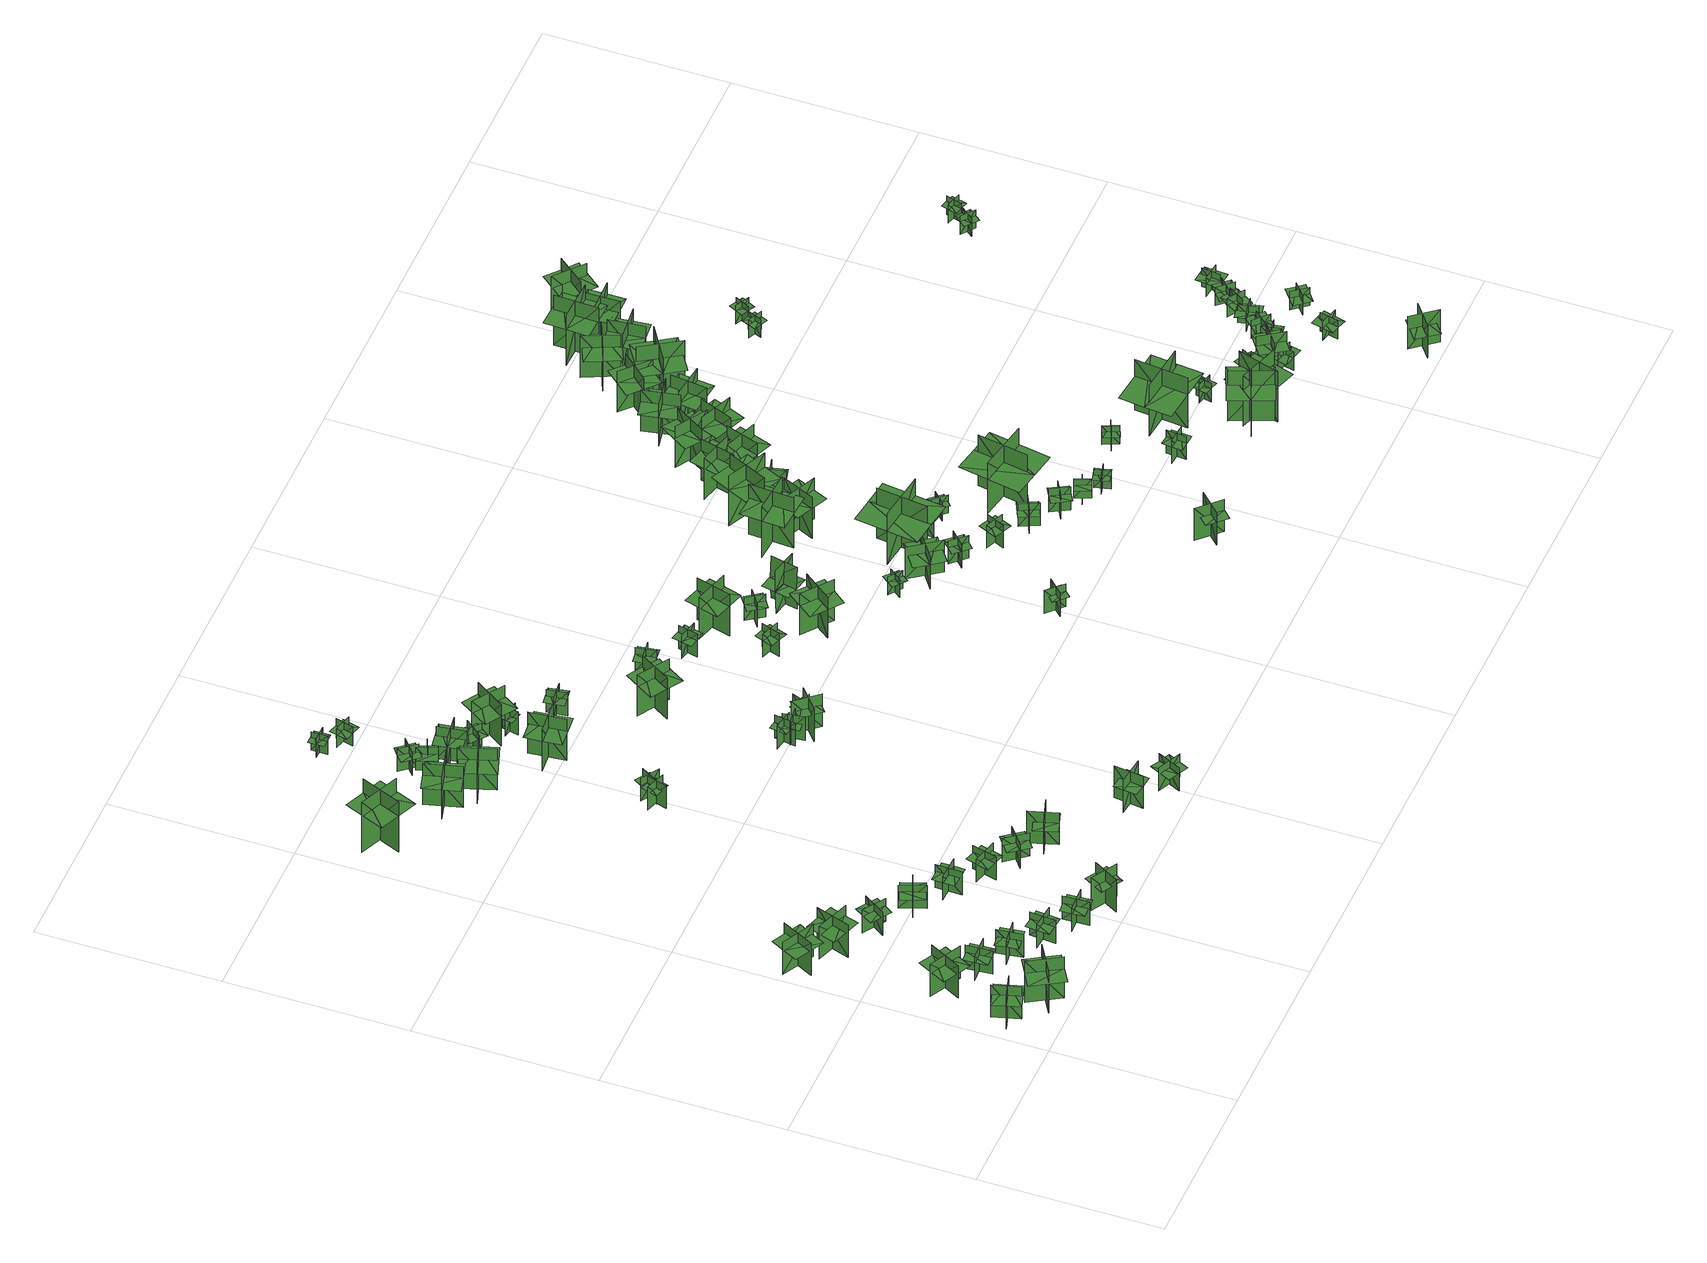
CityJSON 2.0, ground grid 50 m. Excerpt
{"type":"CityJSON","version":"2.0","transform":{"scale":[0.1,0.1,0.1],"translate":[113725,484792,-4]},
"CityObjects":{
"tree1":{"type":"SolitaryVegetationObject","geometry":[{"type":"MultiSurface","lod":"1","boundaries":[[[0,1,2]],[[0,2,3]],[[4,5,6]],[[4,6,7]],[[8,9,10]],[[8,10,11]],[[8,11,12]],[[8,12,13]]]}]},
"tree2":{"type":"SolitaryVegetationObject","geometry":[{"type":"MultiSurface","lod":"1","boundaries":[[[14,15,16]],[[14,16,17]],[[18,19,20]],[[18,20,21]],[[22,23,24]],[[22,24,25]],[[22,25,26]],[[22,26,27]]]}]},
"tree3":{"type":"SolitaryVegetationObject","geometry":[{"type":"MultiSurface","lod":"1","boundaries":[[[28,29,30]],[[28,30,31]],[[32,33,34]],[[32,34,35]],[[36,37,38]],[[36,38,39]],[[36,39,40]],[[36,40,41]]]}]},
"tree4":{"type":"SolitaryVegetationObject","geometry":[{"type":"MultiSurface","lod":"1","boundaries":[[[42,43,44]],[[42,44,45]],[[46,47,48]],[[46,48,49]],[[50,51,52]],[[50,52,53]],[[50,53,54]],[[50,54,55]]]}]},
"tree5":{"type":"SolitaryVegetationObject","geometry":[{"type":"MultiSurface","lod":"1","boundaries":[[[56,57,58]],[[56,58,59]],[[60,61,62]],[[60,62,63]],[[64,65,66]],[[64,66,67]],[[64,67,68]],[[64,68,69]]]}]},
"tree6":{"type":"SolitaryVegetationObject","geometry":[{"type":"MultiSurface","lod":"1","boundaries":[[[70,71,72]],[[70,72,73]],[[74,75,76]],[[74,76,77]],[[78,79,80]],[[78,80,81]],[[78,81,82]],[[78,82,83]]]}]},
"tree7":{"type":"SolitaryVegetationObject","geometry":[{"type":"MultiSurface","lod":"1","boundaries":[[[84,85,86]],[[84,86,87]],[[88,89,90]],[[88,90,91]],[[92,93,94]],[[92,94,95]],[[92,95,96]],[[92,96,97]]]}]},
"tree8":{"type":"SolitaryVegetationObject","geometry":[{"type":"MultiSurface","lod":"1","boundaries":[[[98,99,100]],[[98,100,101]],[[102,103,104]],[[102,104,105]],[[106,107,108]],[[106,108,109]],[[106,109,110]],[[106,110,111]]]}]},
"tree9":{"type":"SolitaryVegetationObject","geometry":[{"type":"MultiSurface","lod":"1","boundaries":[[[112,113,114]],[[112,114,115]],[[116,117,118]],[[116,118,119]],[[120,121,122]],[[120,122,123]],[[120,123,124]],[[120,124,125]]]}]},
"tree10":{"type":"SolitaryVegetationObject","geometry":[{"type":"MultiSurface","lod":"1","boundaries":[[[126,127,128]],[[126,128,129]],[[130,131,132]],[[130,132,133]],[[134,135,136]],[[134,136,137]],[[134,137,138]],[[134,138,139]]]}]},
"tree11":{"type":"SolitaryVegetationObject","geometry":[{"type":"MultiSurface","lod":"1","boundaries":[[[140,141,142]],[[140,142,143]],[[144,145,146]],[[144,146,147]],[[148,149,150]],[[148,150,151]],[[148,151,152]],[[148,152,153]]]}]},
"tree12":{"type":"SolitaryVegetationObject","geometry":[{"type":"MultiSurface","lod":"1","boundaries":[[[154,155,156]],[[154,156,157]],[[158,159,160]],[[158,160,161]],[[162,163,164]],[[162,164,165]],[[162,165,166]],[[162,166,167]]]}]},
"tree13":{"type":"SolitaryVegetationObject","geometry":[{"type":"MultiSurface","lod":"1","boundaries":[[[168,169,170]],[[168,170,171]],[[172,173,174]],[[172,174,175]],[[176,177,178]],[[176,178,179]],[[176,179,180]],[[176,180,181]]]}]},
"tree14":{"type":"SolitaryVegetationObject","geometry":[{"type":"MultiSurface","lod":"1","boundaries":[[[182,183,184]],[[182,184,185]],[[186,187,188]],[[186,188,189]],[[190,191,192]],[[190,192,193]],[[190,193,194]],[[190,194,195]]]}]},
"tree15":{"type":"SolitaryVegetationObject","geometry":[{"type":"MultiSurface","lod":"1","boundaries":[[[196,197,198]],[[196,198,199]],[[200,201,202]],[[200,202,203]],[[204,205,206]],[[204,206,207]],[[204,207,208]],[[204,208,209]]]}]},
"tree16":{"type":"SolitaryVegetationObject","geometry":[{"type":"MultiSurface","lod":"1","boundaries":[[[210,211,212]],[[210,212,213]],[[214,215,216]],[[214,216,217]],[[218,219,220]],[[218,220,221]],[[218,221,222]],[[218,222,223]]]}]},
"tree17":{"type":"SolitaryVegetationObject","geometry":[{"type":"MultiSurface","lod":"1","boundaries":[[[224,225,226]],[[224,226,227]],[[228,229,230]],[[228,230,231]],[[232,233,234]],[[232,234,235]],[[232,235,236]],[[232,236,237]]]}]},
"tree18":{"type":"SolitaryVegetationObject","geometry":[{"type":"MultiSurface","lod":"1","boundaries":[[[238,239,240]],[[238,240,241]],[[242,243,244]],[[242,244,245]],[[246,247,248]],[[246,248,249]],[[246,249,250]],[[246,250,251]]]}]},
"tree19":{"type":"SolitaryVegetationObject","geometry":[{"type":"MultiSurface","lod":"1","boundaries":[[[252,253,254]],[[252,254,255]],[[256,257,258]],[[256,258,259]],[[260,261,262]],[[260,262,263]],[[260,263,264]],[[260,264,265]]]}]},
"tree20":{"type":"SolitaryVegetationObject","geometry":[{"type":"MultiSurface","lod":"1","boundaries":[[[266,267,268]],[[266,268,269]],[[270,271,272]],[[270,272,273]],[[274,275,276]],[[274,276,277]],[[274,277,278]],[[274,278,279]]]}]},
"tree21":{"type":"SolitaryVegetationObject","geometry":[{"type":"MultiSurface","lod":"1","boundaries":[[[280,281,282]],[[280,282,283]],[[284,285,286]],[[284,286,287]],[[288,289,290]],[[288,290,291]],[[288,291,292]],[[288,292,293]]]}]},
"tree22":{"type":"SolitaryVegetationObject","geometry":[{"type":"MultiSurface","lod":"1","boundaries":[[[294,295,296]],[[294,296,297]],[[298,299,300]],[[298,300,301]],[[302,303,304]],[[302,304,305]],[[302,305,306]],[[302,306,307]]]}]},
"tree23":{"type":"SolitaryVegetationObject","geometry":[{"type":"MultiSurface","lod":"1","boundaries":[[[308,309,310]],[[308,310,311]],[[312,313,314]],[[312,314,315]],[[316,317,318]],[[316,318,319]],[[316,319,320]],[[316,320,321]]]}]},
"tree24":{"type":"SolitaryVegetationObject","geometry":[{"type":"MultiSurface","lod":"1","boundaries":[[[322,323,324]],[[322,324,325]],[[326,327,328]],[[326,328,329]],[[330,331,332]],[[330,332,333]],[[330,333,334]],[[330,334,335]]]}]},
"tree25":{"type":"SolitaryVegetationObject","geometry":[{"type":"MultiSurface","lod":"1","boundaries":[[[336,337,338]],[[336,338,339]],[[340,341,342]],[[340,342,343]],[[344,345,346]],[[344,346,347]],[[344,347,348]],[[344,348,349]]]}]},
"tree26":{"type":"SolitaryVegetationObject","geometry":[{"type":"MultiSurface","lod":"1","boundaries":[[[350,351,352]],[[350,352,353]],[[354,355,356]],[[354,356,357]],[[358,359,360]],[[358,360,361]],[[358,361,362]],[[358,362,363]]]}]},
"tree27":{"type":"SolitaryVegetationObject","geometry":[{"type":"MultiSurface","lod":"1","boundaries":[[[364,365,366]],[[364,366,367]],[[368,369,370]],[[368,370,371]],[[372,373,374]],[[372,374,375]],[[372,375,376]],[[372,376,377]]]}]},
"tree28":{"type":"SolitaryVegetationObject","geometry":[{"type":"MultiSurface","lod":"1","boundaries":[[[378,379,380]],[[378,380,381]],[[382,383,384]],[[382,384,385]],[[386,387,388]],[[386,388,389]],[[386,389,390]],[[386,390,391]]]}]},
"tree29":{"type":"SolitaryVegetationObject","geometry":[{"type":"MultiSurface","lod":"1","boundaries":[[[392,393,394]],[[392,394,395]],[[396,397,398]],[[396,398,399]],[[400,401,402]],[[400,402,403]],[[400,403,404]],[[400,404,405]]]}]},
"tree30":{"type":"SolitaryVegetationObject","geometry":[{"type":"MultiSurface","lod":"1","boundaries":[[[406,407,408]],[[406,408,409]],[[410,411,412]],[[410,412,413]],[[414,415,416]],[[414,416,417]],[[414,417,418]],[[414,418,419]]]}]},
"tree31":{"type":"SolitaryVegetationObject","geometry":[{"type":"MultiSurface","lod":"1","boundaries":[[[420,421,422]],[[420,422,423]],[[424,425,426]],[[424,426,427]],[[428,429,430]],[[428,430,431]],[[428,431,432]],[[428,432,433]]]}]},
"tree32":{"type":"SolitaryVegetationObject","geometry":[{"type":"MultiSurface","lod":"1","boundaries":[[[434,435,436]],[[434,436,437]],[[438,439,440]],[[438,440,441]],[[442,443,444]],[[442,444,445]],[[442,445,446]],[[442,446,447]]]}]},
"tree33":{"type":"SolitaryVegetationObject","geometry":[{"type":"MultiSurface","lod":"1","boundaries":[[[448,449,450]],[[448,450,451]],[[452,453,454]],[[452,454,455]],[[456,457,458]],[[456,458,459]],[[456,459,460]],[[456,460,461]]]}]},
"tree34":{"type":"SolitaryVegetationObject","geometry":[{"type":"MultiSurface","lod":"1","boundaries":[[[462,463,464]],[[462,464,465]],[[466,467,468]],[[466,468,469]],[[470,471,472]],[[470,472,473]],[[470,473,474]],[[470,474,475]]]}]},
"tree35":{"type":"SolitaryVegetationObject","geometry":[{"type":"MultiSurface","lod":"1","boundaries":[[[476,477,478]],[[476,478,479]],[[480,481,482]],[[480,482,483]],[[484,485,486]],[[484,486,487]],[[484,487,488]],[[484,488,489]]]}]},
"tree36":{"type":"SolitaryVegetationObject","geometry":[{"type":"MultiSurface","lod":"1","boundaries":[[[490,491,492]],[[490,492,493]],[[494,495,496]],[[494,496,497]],[[498,499,500]],[[498,500,501]],[[498,501,502]],[[498,502,503]]]}]},
"tree37":{"type":"SolitaryVegetationObject","geometry":[{"type":"MultiSurface","lod":"1","boundaries":[[[504,505,506]],[[504,506,507]],[[508,509,510]],[[508,510,511]],[[512,513,514]],[[512,514,515]],[[512,515,516]],[[512,516,517]]]}]},
"tree38":{"type":"SolitaryVegetationObject","geometry":[{"type":"MultiSurface","lod":"1","boundaries":[[[518,519,520]],[[518,520,521]],[[522,523,524]],[[522,524,525]],[[526,527,528]],[[526,528,529]],[[526,529,530]],[[526,530,531]]]}]},
"tree39":{"type":"SolitaryVegetationObject","geometry":[{"type":"MultiSurface","lod":"1","boundaries":[[[532,533,534]],[[532,534,535]],[[536,537,538]],[[536,538,539]],[[540,541,542]],[[540,542,543]],[[540,543,544]],[[540,544,545]]]}]},
"tree40":{"type":"SolitaryVegetationObject","geometry":[{"type":"MultiSurface","lod":"1","boundaries":[[[546,547,548]],[[546,548,549]],[[550,551,552]],[[550,552,553]],[[554,555,556]],[[554,556,557]],[[554,557,558]],[[554,558,559]]]}]},
"tree41":{"type":"SolitaryVegetationObject","geometry":[{"type":"MultiSurface","lod":"1","boundaries":[[[560,561,562]],[[560,562,563]],[[564,565,566]],[[564,566,567]],[[568,569,570]],[[568,570,571]],[[568,571,572]],[[568,572,573]]]}]},
"tree42":{"type":"SolitaryVegetationObject","geometry":[{"type":"MultiSurface","lod":"1","boundaries":[[[574,575,576]],[[574,576,577]],[[578,579,580]],[[578,580,581]],[[582,583,584]],[[582,584,585]],[[582,585,586]],[[582,586,587]]]}]},
"tree43":{"type":"SolitaryVegetationObject","geometry":[{"type":"MultiSurface","lod":"1","boundaries":[[[588,589,590]],[[588,590,591]],[[592,593,594]],[[592,594,595]],[[596,597,598]],[[596,598,599]],[[596,599,600]],[[596,600,601]]]}]},
"tree44":{"type":"SolitaryVegetationObject","geometry":[{"type":"MultiSurface","lod":"1","boundaries":[[[602,603,604]],[[602,604,605]],[[606,607,608]],[[606,608,609]],[[610,611,612]],[[610,612,613]],[[610,613,614]],[[610,614,615]]]}]},
"tree45":{"type":"SolitaryVegetationObject","geometry":[{"type":"MultiSurface","lod":"1","boundaries":[[[616,617,618]],[[616,618,619]],[[620,621,622]],[[620,622,623]],[[624,625,621]],[[624,621,620]],[[626,627,617]],[[626,617,616]],[[616,617,628]],[[616,628,629]],[[616,630,631]],[[616,631,617]]]}]},
"tree46":{"type":"SolitaryVegetationObject","geometry":[{"type":"MultiSurface","lod":"1","boundaries":[[[632,633,634]],[[632,634,635]],[[636,637,638]],[[636,638,639]],[[640,641,642]],[[640,642,643]],[[640,643,644]],[[640,644,645]]]}]},
"tree47":{"type":"SolitaryVegetationObject","geometry":[{"type":"MultiSurface","lod":"1","boundaries":[[[646,647,648]],[[646,648,649]],[[650,651,652]],[[650,652,653]],[[654,655,656]],[[654,656,657]],[[654,657,658]],[[654,658,659]]]}]},
"tree48":{"type":"SolitaryVegetationObject","geometry":[{"type":"MultiSurface","lod":"1","boundaries":[[[660,661,662]],[[660,662,663]],[[664,665,666]],[[664,666,667]],[[668,669,670]],[[668,670,671]],[[668,671,672]],[[668,672,673]]]}]},
"tree49":{"type":"SolitaryVegetationObject","geometry":[{"type":"MultiSurface","lod":"1","boundaries":[[[674,675,676]],[[674,676,677]],[[678,679,680]],[[678,680,681]],[[682,683,684]],[[682,684,685]],[[682,685,686]],[[682,686,687]]]}]},
"tree50":{"type":"SolitaryVegetationObject","geometry":[{"type":"MultiSurface","lod":"1","boundaries":[[[688,689,690]],[[688,690,691]],[[692,693,694]],[[692,694,695]],[[696,697,698]],[[696,698,699]],[[696,699,700]],[[696,700,701]]]}]},
"tree51":{"type":"SolitaryVegetationObject","geometry":[{"type":"MultiSurface","lod":"1","boundaries":[[[702,703,704]],[[702,704,705]],[[706,707,708]],[[706,708,709]],[[710,711,712]],[[710,712,713]],[[710,713,714]],[[710,714,715]]]}]},
"tree52":{"type":"SolitaryVegetationObject","geometry":[{"type":"MultiSurface","lod":"1","boundaries":[[[716,717,718]],[[716,718,719]],[[720,721,722]],[[720,722,723]],[[724,725,726]],[[724,726,727]],[[724,727,728]],[[724,728,729]]]}]},
"tree53":{"type":"SolitaryVegetationObject","geometry":[{"type":"MultiSurface","lod":"1","boundaries":[[[730,731,732]],[[730,732,733]],[[734,735,736]],[[734,736,737]],[[738,739,740]],[[738,740,741]],[[738,741,742]],[[738,742,743]]]}]},
"tree54":{"type":"SolitaryVegetationObject","geometry":[{"type":"MultiSurface","lod":"1","boundaries":[[[744,745,746]],[[744,746,747]],[[748,749,750]],[[748,750,751]],[[752,753,754]],[[752,754,755]],[[752,755,756]],[[752,756,757]]]}]},
"tree55":{"type":"SolitaryVegetationObject","geometry":[{"type":"MultiSurface","lod":"1","boundaries":[[[758,759,760]],[[758,760,761]],[[762,763,764]],[[762,764,765]],[[766,767,768]],[[766,768,769]],[[766,769,770]],[[766,770,771]]]}]},
"tree56":{"type":"SolitaryVegetationObject","geometry":[{"type":"MultiSurface","lod":"1","boundaries":[[[772,773,774]],[[772,774,775]],[[776,777,778]],[[776,778,779]],[[780,781,782]],[[780,782,783]],[[780,783,784]],[[780,784,785]]]}]},
"tree57":{"type":"SolitaryVegetationObject","geometry":[{"type":"MultiSurface","lod":"1","boundaries":[[[786,787,788]],[[786,788,789]],[[790,791,792]],[[790,792,793]],[[794,795,796]],[[794,796,797]],[[794,797,798]],[[794,798,799]]]}]},
"tree58":{"type":"SolitaryVegetationObject","geometry":[{"type":"MultiSurface","lod":"1","boundaries":[[[800,801,802]],[[800,802,803]],[[804,805,806]],[[804,806,807]],[[808,809,810]],[[808,810,811]],[[808,811,812]],[[808,812,813]]]}]},
"tree59":{"type":"SolitaryVegetationObject","geometry":[{"type":"MultiSurface","lod":"1","boundaries":[[[814,815,816]],[[814,816,817]],[[818,819,820]],[[818,820,821]],[[822,823,824]],[[822,824,825]],[[822,825,826]],[[822,826,827]]]}]},
"tree60":{"type":"SolitaryVegetationObject","geometry":[{"type":"MultiSurface","lod":"1","boundaries":[[[828,829,830]],[[828,830,831]],[[832,833,834]],[[832,834,835]],[[836,837,838]],[[836,838,839]],[[836,839,840]],[[836,840,841]]]}]},
"tree61":{"type":"SolitaryVegetationObject","geometry":[{"type":"MultiSurface","lod":"1","boundaries":[[[842,843,844]],[[842,844,845]],[[846,847,848]],[[846,848,849]],[[850,851,852]],[[850,852,853]],[[850,853,854]],[[850,854,855]]]}]},
"tree62":{"type":"SolitaryVegetationObject","geometry":[{"type":"MultiSurface","lod":"1","boundaries":[[[856,857,858]],[[856,858,859]],[[860,861,862]],[[860,862,863]],[[864,865,866]],[[864,866,867]],[[864,867,868]],[[864,868,869]]]}]},
"tree63":{"type":"SolitaryVegetationObject","geometry":[{"type":"MultiSurface","lod":"1","boundaries":[[[870,871,872]],[[870,872,873]],[[874,875,876]],[[874,876,877]],[[878,879,880]],[[878,880,881]],[[878,881,882]],[[878,882,883]]]}]},
"tree64":{"type":"SolitaryVegetationObject","geometry":[{"type":"MultiSurface","lod":"1","boundaries":[[[884,885,886]],[[884,886,887]],[[888,889,890]],[[888,890,891]],[[892,893,894]],[[892,894,895]],[[892,895,896]],[[892,896,897]]]}]},
"tree65":{"type":"SolitaryVegetationObject","geometry":[{"type":"MultiSurface","lod":"1","boundaries":[[[898,899,900]],[[898,900,901]],[[902,903,904]],[[902,904,905]],[[906,907,908]],[[906,908,909]],[[906,909,910]],[[906,910,911]]]}]},
"tree66":{"type":"SolitaryVegetationObject","geometry":[{"type":"MultiSurface","lod":"1","boundaries":[[[912,913,914]],[[912,914,915]],[[916,917,918]],[[916,918,919]],[[920,921,922]],[[920,922,923]],[[920,923,924]],[[920,924,925]]]}]},
"tree67":{"type":"SolitaryVegetationObject","geometry":[{"type":"MultiSurface","lod":"1","boundaries":[[[926,927,928]],[[926,928,929]],[[930,931,932]],[[930,932,933]],[[934,935,936]],[[934,936,937]],[[934,937,938]],[[934,938,939]]]}]},
"tree68":{"type":"SolitaryVegetationObject","geometry":[{"type":"MultiSurface","lod":"1","boundaries":[[[940,941,942]],[[940,942,943]],[[944,945,946]],[[944,946,947]],[[948,949,950]],[[948,950,951]],[[948,951,952]],[[948,952,953]]]}]},
"tree69":{"type":"SolitaryVegetationObject","geometry":[{"type":"MultiSurface","lod":"1","boundaries":[[[954,955,956]],[[954,956,957]],[[958,959,960]],[[958,960,961]],[[962,963,964]],[[962,964,965]],[[962,965,966]],[[962,966,967]]]}]},
"tree70":{"type":"SolitaryVegetationObject","geometry":[{"type":"MultiSurface","lod":"1","boundaries":[[[968,969,970]],[[968,970,971]],[[972,973,974]],[[972,974,975]],[[976,977,978]],[[976,978,979]],[[976,979,980]],[[976,980,981]]]}]},
"tree71":{"type":"SolitaryVegetationObject","geometry":[{"type":"MultiSurface","lod":"1","boundaries":[[[982,983,984]],[[982,984,985]],[[986,987,988]],[[986,988,989]],[[990,991,992]],[[990,992,993]],[[990,993,994]],[[990,994,995]]]}]},
"tree72":{"type":"SolitaryVegetationObject","geometry":[{"type":"MultiSurface","lod":"1","boundaries":[[[996,997,998]],[[996,998,999]],[[1000,1001,1002]],[[1000,1002,1003]],[[1004,1005,1006]],[[1004,1006,1007]],[[1004,1007,1008]],[[1004,1008,1009]]]}]},
"tree73":{"type":"SolitaryVegetationObject","geometry":[{"type":"MultiSurface","lod":"1","boundaries":[[[1010,1011,1012]],[[1010,1012,1013]],[[1014,1015,1016]],[[1014,1016,1017]],[[1018,1019,1020]],[[1018,1020,1021]],[[1018,1021,1022]],[[1018,1022,1023]]]}]},
"tree74":{"type":"SolitaryVegetationObject","geometry":[{"type":"MultiSurface","lod":"1","boundaries":[[[1024,1025,1026]],[[1024,1026,1027]],[[1028,1029,1030]],[[1028,1030,1031]],[[1032,1033,1034]],[[1032,1034,1035]],[[1032,1035,1036]],[[1032,1036,1037]]]}]},
"tree75":{"type":"SolitaryVegetationObject","geometry":[{"type":"MultiSurface","lod":"1","boundaries":[[[1038,1039,1040]],[[1038,1040,1041]],[[1042,1043,1044]],[[1042,1044,1045]],[[1046,1047,1048]],[[1046,1048,1049]],[[1046,1049,1050]],[[1046,1050,1051]]]}]},
"tree76":{"type":"SolitaryVegetationObject","geometry":[{"type":"MultiSurface","lod":"1","boundaries":[[[1052,1053,1054]],[[1052,1054,1055]],[[1056,1057,1058]],[[1056,1058,1059]],[[1060,1061,1062]],[[1060,1062,1063]],[[1060,1063,1064]],[[1060,1064,1065]]]}]},
"tree77":{"type":"SolitaryVegetationObject","geometry":[{"type":"MultiSurface","lod":"1","boundaries":[[[1066,1067,1068]],[[1066,1068,1069]],[[1070,1071,1072]],[[1070,1072,1073]],[[1074,1075,1076]],[[1074,1076,1077]],[[1074,1077,1078]],[[1074,1078,1079]]]}]},
"tree78":{"type":"SolitaryVegetationObject","geometry":[{"type":"MultiSurface","lod":"1","boundaries":[[[1080,1081,1082]],[[1080,1082,1083]],[[1084,1085,1086]],[[1084,1086,1087]],[[1088,1089,1090]],[[1088,1090,1091]],[[1088,1091,1092]],[[1088,1092,1093]]]}]},
"tree79":{"type":"SolitaryVegetationObject","geometry":[{"type":"MultiSurface","lod":"1","boundaries":[[[1094,1095,1096]],[[1094,1096,1097]],[[1098,1099,1100]],[[1098,1100,1101]],[[1102,1103,1104]],[[1102,1104,1105]],[[1102,1105,1106]],[[1102,1106,1107]]]}]},
"tree80":{"type":"SolitaryVegetationObject","geometry":[{"type":"MultiSurface","lod":"1","boundaries":[[[1108,1109,1110]],[[1108,1110,1111]],[[1112,1113,1114]],[[1112,1114,1115]],[[1116,1117,1118]],[[1116,1118,1119]],[[1116,1119,1120]],[[1116,1120,1121]]]}]},
"tree81":{"type":"SolitaryVegetationObject","geometry":[{"type":"MultiSurface","lod":"1","boundaries":[[[1122,1123,1124]],[[1122,1124,1125]],[[1126,1127,1128]],[[1126,1128,1129]],[[1130,1131,1132]],[[1130,1132,1133]],[[1130,1133,1134]],[[1130,1134,1135]]]}]},
"tree82":{"type":"SolitaryVegetationObject","geometry":[{"type":"MultiSurface","lod":"1","boundaries":[[[1136,1137,1138]],[[1136,1138,1139]],[[1140,1141,1142]],[[1140,1142,1143]],[[1144,1145,1146]],[[1144,1146,1147]],[[1144,1147,1148]],[[1144,1148,1149]]]}]},
"tree83":{"type":"SolitaryVegetationObject","geometry":[{"type":"MultiSurface","lod":"1","boundaries":[[[1150,1151,1152]],[[1150,1152,1153]],[[1154,1155,1156]],[[1154,1156,1157]],[[1158,1159,1160]],[[1158,1160,1161]],[[1158,1161,1162]],[[1158,1162,1163]]]}]},
"tree84":{"type":"SolitaryVegetationObject","geometry":[{"type":"MultiSurface","lod":"1","boundaries":[[[1164,1165,1166]],[[1164,1166,1167]],[[1168,1169,1170]],[[1168,1170,1171]],[[1172,1173,1174]],[[1172,1174,1175]],[[1172,1175,1176]],[[1172,1176,1177]]]}]},
"tree85":{"type":"SolitaryVegetationObject","geometry":[{"type":"MultiSurface","lod":"1","boundaries":[[[1178,1179,1180]],[[1178,1180,1181]],[[1182,1183,1184]],[[1182,1184,1185]],[[1186,1187,1188]],[[1186,1188,1189]],[[1186,1189,1190]],[[1186,1190,1191]]]}]},
"tree86":{"type":"SolitaryVegetationObject","geometry":[{"type":"MultiSurface","lod":"1","boundaries":[[[1192,1193,1194]],[[1192,1194,1195]],[[1196,1197,1198]],[[1196,1198,1199]],[[1200,1201,1202]],[[1200,1202,1203]],[[1200,1203,1204]],[[1200,1204,1205]]]}]},
"tree87":{"type":"SolitaryVegetationObject","geometry":[{"type":"MultiSurface","lod":"1","boundaries":[[[1206,1207,1208]],[[1206,1208,1209]],[[1210,1211,1212]],[[1210,1212,1213]],[[1214,1215,1216]],[[1214,1216,1217]],[[1214,1217,1218]],[[1214,1218,1219]]]}]},
"tree88":{"type":"SolitaryVegetationObject","geometry":[{"type":"MultiSurface","lod":"1","boundaries":[[[1220,1221,1222]],[[1220,1222,1223]],[[1224,1225,1226]],[[1224,1226,1227]],[[1228,1229,1230]],[[1228,1230,1231]],[[1228,1231,1232]],[[1228,1232,1233]]]}]},
"tree89":{"type":"SolitaryVegetationObject","geometry":[{"type":"MultiSurface","lod":"1","boundaries":[[[1234,1235,1236]],[[1234,1236,1237]],[[1238,1239,1240]],[[1238,1240,1241]],[[1242,1243,1244]],[[1242,1244,1245]],[[1242,1246,1247]],[[1242,1247,1243]]]}]},
"tree90":{"type":"SolitaryVegetationObject","geometry":[{"type":"MultiSurface","lod":"1","boundaries":[[[1248,1249,1250]],[[1248,1250,1251]],[[1252,1253,1254]],[[1252,1254,1255]],[[1256,1257,1258]],[[1256,1258,1259]],[[1256,1259,1260]],[[1256,1260,1261]]]}]},
"tree91":{"type":"SolitaryVegetationObject","geometry":[{"type":"MultiSurface","lod":"1","boundaries":[[[1262,1263,1264]],[[1262,1264,1265]],[[1266,1267,1268]],[[1266,1268,1269]],[[1270,1271,1272]],[[1270,1272,1273]],[[1270,1273,1274]],[[1270,1274,1275]]]}]},
"tree92":{"type":"SolitaryVegetationObject","geometry":[{"type":"MultiSurface","lod":"1","boundaries":[[[1276,1277,1278]],[[1276,1278,1279]],[[1280,1281,1282]],[[1280,1282,1283]],[[1284,1285,1286]],[[1284,1286,1287]],[[1284,1287,1288]],[[1284,1288,1289]]]}]},
"tree93":{"type":"SolitaryVegetationObject","geometry":[{"type":"MultiSurface","lod":"1","boundaries":[[[1290,1291,1292]],[[1290,1292,1293]],[[1294,1295,1296]],[[1294,1296,1297]],[[1298,1299,1300]],[[1298,1300,1301]],[[1298,1301,1302]],[[1298,1302,1303]]]}]},
"tree94":{"type":"SolitaryVegetationObject","geometry":[{"type":"MultiSurface","lod":"1","boundaries":[[[1304,1305,1306]],[[1304,1306,1307]],[[1308,1309,1310]],[[1308,1310,1311]],[[1312,1313,1314]],[[1312,1314,1315]],[[1312,1315,1316]],[[1312,1316,1317]]]}]},
"tree95":{"type":"SolitaryVegetationObject","geometry":[{"type":"MultiSurface","lod":"1","boundaries":[[[1318,1319,1320]],[[1318,1320,1321]],[[1322,1323,1324]],[[1322,1324,1325]],[[1326,1327,1328]],[[1326,1328,1329]],[[1326,1329,1330]],[[1326,1330,1331]]]}]},
"tree96":{"type":"SolitaryVegetationObject","geometry":[{"type":"MultiSurface","lod":"1","boundaries":[[[1332,1333,1334]],[[1332,1334,1335]],[[1336,1337,1338]],[[1336,1338,1339]],[[1340,1341,1342]],[[1340,1342,1343]],[[1340,1343,1344]],[[1340,1344,1345]]]}]},
"tree97":{"type":"SolitaryVegetationObject","geometry":[{"type":"MultiSurface","lod":"1","boundaries":[[[1346,1347,1348]],[[1346,1348,1349]],[[1350,1351,1352]],[[1350,1352,1353]],[[1354,1355,1356]],[[1354,1356,1357]],[[1354,1357,1358]],[[1354,1358,1359]]]}]},
"tree98":{"type":"SolitaryVegetationObject","geometry":[{"type":"MultiSurface","lod":"1","boundaries":[[[1360,1361,1362]],[[1360,1362,1363]],[[1364,1365,1366]],[[1364,1366,1367]],[[1368,1369,1370]],[[1368,1370,1371]],[[1368,1371,1372]],[[1368,1372,1373]]]}]}
},
"vertices":[
[71,99,19],[49,173,19],[49,173,127],[71,99,127],[96,144,19],[22,122,19],[22,122,127],[96,144,127],[96,144,97],[85,181,97],[11,159,97],[22,122,97],[33,85,97],[107,107,97],
[118,46,16],[204,97,16],[204,97,155],[118,46,155],[182,29,16],[132,115,16],[132,115,155],[182,29,155],[182,29,116],[225,54,116],[175,140,116],[132,115,116],[89,90,116],[139,4,116],
[164,298,9],[75,344,9],[75,344,118],[164,298,118],[142,366,9],[95,277,9],[95,277,118],[142,366,118],[140,362,87],[101,383,87],[58,301,87],[97,281,87],[136,261,87],[179,342,87],
[85,735,10],[39,646,10],[39,646,119],[85,735,119],[17,713,10],[106,666,10],[106,666,119],[17,713,119],[21,711,89],[0,672,89],[82,629,89],[102,668,89],[123,707,89],[41,750,89],
[241,267,9],[170,262,9],[170,262,87],[241,267,87],[202,300,9],[207,229,9],[207,229,87],[202,300,87],[203,297,65],[171,295,65],[175,230,65],[207,231,65],[238,233,65],[234,299,65],
[135,584,9],[167,679,9],[167,679,118],[135,584,118],[199,616,9],[104,649,9],[104,649,118],[199,616,118],[195,618,88],[209,659,88],[122,689,88],[108,648,88],[94,606,88],[181,576,88],
[290,178,10],[281,249,10],[281,249,88],[290,178,88],[321,219,10],[250,210,10],[250,210,88],[321,219,88],[318,219,66],[314,250,66],[248,241,66],[253,210,66],[257,179,66],[322,188,66],
[405,155,10],[334,161,10],[334,161,87],[405,155,87],[372,194,10],[366,123,10],[366,123,87],[372,194,87],[371,191,66],[340,194,66],[335,128,66],[366,126,66],[397,123,66],[402,188,66],
[239,533,10],[279,593,10],[279,593,88],[239,533,88],[289,544,10],[229,584,10],[229,584,88],[289,544,88],[287,546,66],[304,572,66],[249,608,66],[232,582,66],[215,556,66],[269,520,66],
[493,106,9],[422,102,9],[422,102,87],[493,106,87],[455,140,9],[459,68,9],[459,68,87],[455,140,87],[455,137,65],[424,135,65],[427,70,65],[458,71,65],[490,73,65],[486,139,65],
[392,512,11],[325,487,11],[325,487,88],[392,512,88],[345,532,11],[370,465,11],[370,465,88],[345,532,88],[346,530,67],[317,519,67],[340,457,67],[369,468,67],[399,479,67],[376,541,67],
[578,43,12],[508,83,12],[508,83,121],[578,43,121],[564,93,12],[564,93,121],[524,23,121],[524,23,12],[564,93,87],[535,110,87],[502,54,87],[532,37,87],[561,20,87],[594,76,87],
[446,402,11],[448,474,11],[448,474,89],[446,402,89],[483,438,11],[411,440,11],[411,440,89],[483,438,89],[480,438,67],[481,469,67],[415,471,67],[414,440,67],[413,409,67],[479,406,67],
[571,368,12],[501,386,12],[501,386,89],[571,368,89],[545,412,12],[526,343,12],[526,343,89],[545,412,89],[544,409,68],[514,417,68],[496,354,68],[527,345,68],[557,337,68],[574,401,68],
[167,1796,11],[55,1844,11],[55,1844,180],[167,1796,180],[137,1871,11],[90,1759,11],[90,1759,180],[137,1871,180],[137,1871,133],[81,1895,133],[34,1783,133],[90,1759,133],[146,1736,133],[193,1848,133],
[588,303,11],[644,347,11],[644,347,89],[588,303,89],[638,297,11],[594,353,11],[594,353,89],[638,297,89],[637,299,67],[661,319,67],[621,370,67],[596,351,67],[571,332,67],[612,280,67],
[657,267,11],[735,291,11],[735,291,119],[657,267,119],[703,243,11],[703,243,119],[679,321,119],[679,321,11],[703,243,85],[736,253,85],[717,315,85],[684,305,85],[652,295,85],[671,233,85],
[242,1703,10],[339,1729,10],[339,1729,149],[242,1703,149],[300,1669,10],[274,1766,10],[274,1766,149],[300,1669,149],[300,1669,110],[348,1682,110],[322,1778,110],[274,1766,110],[226,1753,110],[251,1656,110],
[501,1217,20],[446,1236,20],[446,1236,97],[501,1217,97],[484,1250,20],[484,1250,97],[466,1195,97],[466,1195,20],[484,1250,73],[461,1258,73],[447,1214,73],[470,1206,73],[493,1199,73],[507,1243,73],
[506,1272,19],[475,1223,19],[475,1223,96],[506,1272,96],[470,1264,19],[470,1264,96],[519,1233,96],[519,1233,19],[470,1264,72],[457,1243,72],[496,1218,72],[509,1239,72],[522,1260,72],[483,1284,72],
[392,1614,8],[361,1708,8],[361,1708,146],[392,1614,146],[422,1673,8],[328,1642,8],[328,1642,146],[422,1673,146],[422,1673,108],[407,1720,108],[312,1689,108],[328,1642,108],[343,1594,108],[438,1625,108],
[355,1826,17],[398,1861,17],[398,1861,94],[355,1826,94],[392,1822,17],[356,1865,17],[356,1865,94],[392,1822,94],[392,1822,72],[413,1840,72],[378,1882,72],[356,1865,72],[335,1847,72],[371,1805,72],
[369,1790,12],[421,1811,12],[421,1811,89],[369,1790,89],[403,1775,12],[382,1827,12],[382,1827,89],[403,1775,89],[403,1775,67],[429,1786,67],[408,1837,67],[382,1827,67],[357,1816,67],[378,1765,67],
[871,139,9],[951,129,9],[951,129,117],[871,139,117],[903,98,9],[903,98,117],[913,179,117],[913,179,9],[903,98,83],[936,94,83],[945,158,83],[911,163,83],[877,167,83],[869,103,83],
[354,2093,15],[354,2049,15],[354,2049,77],[354,2093,77],[333,2072,15],[378,2072,15],[378,2072,77],[333,2072,77],[333,2072,59],[333,2050,59],[378,2050,59],[378,2072,59],[378,2094,59],[333,2094,59],
[443,1796,9],[455,1720,9],[455,1720,117],[443,1796,117],[412,1755,9],[489,1766,9],[489,1766,117],[412,1755,117],[412,1755,87],[418,1717,87],[495,1728,87],[489,1766,87],[483,1805,87],[407,1793,87],
[552,1492,9],[543,1591,9],[543,1591,148],[552,1492,148],[594,1543,9],[495,1534,9],[495,1534,148],[594,1543,148],[594,1543,109],[590,1592,109],[491,1584,109],[495,1534,109],[500,1484,109],[599,1493,109],
[525,1707,9],[482,1742,9],[482,1742,86],[525,1707,86],[522,1744,9],[487,1701,9],[487,1701,86],[522,1744,86],[522,1744,65],[500,1761,65],[465,1718,65],[487,1701,65],[509,1683,65],[543,1727,65],
[437,2025,12],[388,2038,12],[388,2038,77],[437,2025,77],[421,2052,12],[421,2052,77],[408,2003,77],[408,2003,12],[421,2052,54],[395,2059,54],[382,2010,54],[408,2003,54],[434,1996,54],[448,2044,54],
[976,85,9],[1041,54,9],[1041,54,87],[976,85,87],[994,37,9],[1025,102,9],[1025,102,87],[994,37,87],[995,40,65],[1023,26,65],[1052,86,65],[1023,99,65],[995,113,65],[967,53,65],
[613,1680,7],[530,1735,7],[530,1735,146],[613,1680,146],[600,1745,7],[545,1662,7],[545,1662,146],[600,1745,146],[600,1745,107],[558,1772,107],[503,1689,107],[545,1662,107],[586,1634,107],[641,1718,107],
[824,1006,20],[767,1016,20],[767,1016,98],[824,1006,98],[802,1036,20],[802,1036,98],[793,979,98],[793,979,20],[802,1036,74],[778,1040,74],[771,994,74],[795,990,74],[818,986,74],[826,1032,74],
[605,1682,9],[596,1637,9],[596,1637,86],[605,1682,86],[580,1665,9],[580,1665,86],[624,1656,86],[624,1656,9],[582,1665,61],[578,1646,61],[614,1639,61],[617,1658,61],[621,1676,61],[585,1683,61],
[813,1020,22],[820,962,22],[820,962,100],[813,1020,100],[790,990,22],[790,990,100],[848,997,100],[848,997,22],[790,990,75],[793,966,75],[839,972,75],[836,996,75],[833,1020,75],[787,1014,75],
[884,942,20],[831,1003,20],[831,1003,129],[884,942,129],[888,994,20],[888,994,129],[826,941,129],[826,941,20],[888,994,94],[866,1020,94],[817,977,94],[839,951,94],[861,926,94],[910,968,94],
[700,1603,7],[707,1548,7],[707,1548,84],[700,1603,84],[677,1574,7],[732,1581,7],[732,1581,84],[677,1574,84],[677,1574,63],[681,1546,63],[736,1554,63],[732,1581,63],[728,1609,63],[674,1601,63],
[871,968,18],[892,1023,18],[892,1023,95],[871,968,95],[905,984,18],[905,984,95],[851,1004,95],[851,1004,18],[905,984,71],[913,1006,71],[870,1023,71],[861,1000,71],[853,978,71],[896,961,71],
[850,1334,9],[766,1387,9],[766,1387,147],[850,1334,147],[836,1399,9],[783,1314,9],[783,1314,147],[836,1399,147],[836,1399,109],[794,1425,109],[741,1341,109],[783,1314,109],[825,1288,109],[878,1372,109],
[954,1431,3],[899,1424,3],[899,1424,80],[954,1431,80],[925,1453,3],[932,1399,3],[932,1399,80],[925,1453,80],[925,1453,59],[897,1450,59],[905,1395,59],[932,1399,59],[960,1402,59],[952,1457,59],
[1038,1382,3],[1026,1328,3],[1026,1328,80],[1038,1382,80],[1007,1362,3],[1061,1350,3],[1061,1350,80],[1007,1362,80],[1007,1362,58],[1001,1335,58],[1055,1323,58],[1061,1350,58],[1067,1377,58],[1013,1389,58],
[1128,1155,10],[1076,1174,10],[1076,1174,87],[1128,1155,87],[1112,1189,10],[1093,1137,10],[1093,1137,87],[1112,1189,87],[1112,1189,65],[1086,1198,65],[1067,1146,65],[1093,1137,65],[1119,1127,65],[1138,1179,65],
[1180,1317,8],[1084,1345,8],[1084,1345,147],[1180,1317,147],[1148,1375,8],[1121,1279,8],[1121,1279,147],[1148,1375,147],[1148,1375,108],[1100,1389,108],[1073,1293,108],[1121,1279,108],[1168,1266,108],[1196,1361,108],
[1197,1048,11],[1258,1127,11],[1258,1127,149],[1197,1048,149],[1263,1056,11],[1184,1117,11],[1184,1117,149],[1263,1056,149],[1263,1056,110],[1294,1095,110],[1215,1157,110],[1184,1117,110],[1154,1078,110],[1232,1017,110],
[1223,1259,6],[1178,1227,6],[1178,1227,83],[1223,1259,83],[1187,1266,6],[1219,1221,6],[1219,1221,83],[1187,1266,83],[1187,1266,61],[1165,1250,61],[1196,1205,61],[1219,1221,61],[1242,1237,61],[1210,1282,61],
[1242,1204,76],[1316,1188,76],[1325,1227,77],[1250,1243,77],[1285,1234,76],[1269,1159,76],[1274,1158,147],[1290,1233,147],[1290,1233,6],[1274,1158,6],[1241,1201,6],[1316,1185,6],[1316,1188,147],[1242,1204,147],[1233,1166,77],[1308,1150,77],
[1470,536,19],[1511,578,19],[1511,578,96],[1470,536,96],[1508,537,19],[1508,537,96],[1466,577,96],[1466,577,19],[1508,537,72],[1524,554,72],[1491,587,72],[1474,569,72],[1457,552,72],[1491,519,72],
[1424,968,14],[1396,934,14],[1396,934,75],[1424,968,75],[1394,965,14],[1429,938,14],[1429,938,75],[1394,965,75],[1394,965,58],[1381,948,58],[1415,920,58],[1429,938,58],[1443,955,58],[1408,983,58],
[1465,946,12],[1524,865,12],[1524,865,120],[1465,946,120],[1455,875,12],[1536,934,12],[1536,934,120],[1455,875,120],[1458,877,90],[1484,842,90],[1558,897,90],[1532,932,90],[1506,967,90],[1432,913,90],
[1553,866,14],[1591,826,14],[1591,826,91],[1553,866,91],[1552,829,14],[1592,867,14],[1592,867,91],[1552,829,91],[1552,829,70],[1571,809,70],[1611,847,70],[1592,867,70],[1573,887,70],[1533,849,70],
[1473,1245,11],[1481,1367,11],[1481,1367,180],[1473,1245,180],[1534,1299,11],[1413,1306,11],[1413,1306,180],[1534,1299,180],[1534,1299,133],[1538,1359,133],[1417,1367,133],[1413,1306,133],[1409,1245,133],[1530,1238,133],
[1503,1008,8],[1503,1008,178],[1648,989,178],[1648,989,8],[1583,1067,8],[1583,1067,178],[1564,926,178],[1564,926,8],[1585,1088,123],[1513,1098,123],[1489,923,123],[1562,914,123],[1635,904,123],[1658,1079,123],
[1691,775,15],[1640,797,15],[1640,797,92],[1691,775,92],[1678,809,15],[1655,759,15],[1655,759,92],[1678,809,92],[1678,809,71],[1652,821,71],[1630,770,71],[1655,759,71],[1681,748,71],[1703,798,71],
[1499,1276,12],[1589,1235,12],[1589,1235,150],[1499,1276,150],[1521,1214,12],[1563,1304,12],[1563,1304,150],[1521,1214,150],[1521,1214,112],[1567,1193,112],[1608,1283,112],[1563,1304,112],[1518,1325,112],[1476,1235,112],
[1631,934,11],[1643,987,11],[1643,987,88],[1631,934,88],[1662,953,11],[1608,966,11],[1608,966,88],[1662,953,88],[1662,953,67],[1669,980,67],[1615,993,67],[1608,966,67],[1602,939,67],[1656,926,67],
[1566,1449,11],[1514,1339,11],[1514,1339,180],[1566,1449,180],[1490,1423,11],[1600,1370,11],[1600,1370,180],[1490,1423,180],[1490,1423,133],[1464,1368,133],[1573,1315,133],[1600,1370,133],[1626,1425,133],[1516,1478,133],
[1852,268,18],[1909,326,18],[1909,326,127],[1852,268,127],[1904,269,18],[1904,269,127],[1847,326,127],[1847,326,18],[1904,269,92],[1928,293,92],[1882,339,92],[1858,315,92],[1834,291,92],[1880,245,92],
[1742,753,14],[1765,703,14],[1765,703,91],[1742,753,91],[1729,719,14],[1779,742,14],[1779,742,91],[1729,719,91],[1729,719,69],[1741,694,69],[1791,717,69],[1779,742,69],[1767,767,69],[1717,744,69],
[1694,965,15],[1724,932,15],[1724,932,76],[1694,965,76],[1692,935,15],[1725,966,15],[1725,966,76],[1692,935,76],[1692,935,59],[1707,919,59],[1740,949,59],[1725,966,59],[1710,982,59],[1677,952,59],
[1640,1367,16],[1564,1349,16],[1564,1349,124],[1640,1367,124],[1596,1394,16],[1614,1319,16],[1614,1319,124],[1596,1394,124],[1596,1394,93],[1558,1385,93],[1576,1310,93],[1614,1319,93],[1652,1328,93],[1634,1403,93],
[1854,691,14],[1806,664,14],[1806,664,91],[1854,691,91],[1819,701,14],[1846,653,14],[1846,653,91],[1819,701,91],[1819,701,69],[1795,687,69],[1823,639,69],[1846,653,69],[1870,667,69],[1843,715,69],
[1653,1489,12],[1557,1514,12],[1557,1514,151],[1653,1489,151],[1620,1546,12],[1595,1450,12],[1595,1450,151],[1620,1546,151],[1620,1546,112],[1572,1559,112],[1547,1462,112],[1595,1450,112],[1643,1437,112],[1668,1534,112],
[1906,815,11],[1906,815,182],[1762,841,182],[1762,841,11],[1824,760,11],[1824,760,182],[1849,900,182],[1849,900,11],[1820,739,126],[1892,725,126],[1924,899,126],[1851,912,126],[1779,925,126],[1747,752,126],
[1918,651,11],[1877,635,11],[1877,635,72],[1918,651,72],[1891,663,11],[1908,622,11],[1908,622,72],[1891,663,72],[1891,663,55],[1871,655,55],[1887,614,55],[1908,622,55],[1928,630,55],[1912,671,55],
[1714,1443,13],[1620,1477,13],[1620,1477,152],[1714,1443,152],[1686,1503,13],[1653,1410,13],[1653,1410,152],[1686,1503,152],[1686,1503,113],[1639,1520,113],[1606,1426,113],[1653,1410,113],[1700,1393,113],[1733,1487,113],
[1945,630,11],[1956,588,11],[1956,588,72],[1945,630,72],[1929,605,11],[1972,616,11],[1972,616,72],[1929,605,72],[1929,605,55],[1935,584,55],[1978,595,55],[1972,616,55],[1967,638,55],[1924,627,55],
[1639,1623,13],[1723,1570,13],[1723,1570,151],[1639,1623,151],[1653,1558,13],[1706,1642,13],[1706,1642,151],[1653,1558,151],[1653,1558,112],[1695,1532,112],[1748,1616,112],[1706,1642,112],[1664,1669,112],[1611,1585,112],
[1755,1598,13],[1717,1506,13],[1717,1506,151],[1755,1598,151],[1693,1573,13],[1786,1535,13],[1786,1535,151],[1693,1573,151],[1693,1573,113],[1674,1526,113],[1767,1489,113],[1786,1535,113],[1804,1581,113],[1712,1619,113],
[1700,1690,9],[1797,1709,9],[1797,1709,148],[1700,1690,148],[1754,1653,9],[1736,1751,9],[1736,1751,148],[1754,1653,148],[1754,1653,109],[1803,1662,109],[1784,1760,109],[1736,1751,109],[1687,1741,109],[1705,1644,109],
[2122,453,12],[2126,508,12],[2126,508,89],[2122,453,89],[2150,477,12],[2095,481,12],[2095,481,89],[2150,477,89],[2150,477,68],[2152,504,68],[2097,509,68],[2095,481,68],[2092,453,68],[2148,449,68],
[2116,628,10],[2098,669,10],[2098,669,72],[2116,628,72],[2127,656,10],[2086,639,10],[2086,639,72],[2127,656,72],[2127,656,54],[2118,676,54],[2078,659,54],[2086,639,54],[2095,618,54],[2135,635,54],
[1810,1700,12],[1799,1601,12],[1799,1601,150],[1810,1700,150],[1758,1659,12],[1857,1648,12],[1857,1648,150],[1758,1659,150],[1758,1659,111],[1752,1610,111],[1851,1599,111],[1857,1648,111],[1862,1698,111],[1763,1709,111],
[1840,1832,13],[1773,1758,13],[1773,1758,151],[1840,1832,151],[1774,1829,13],[1847,1762,13],[1847,1762,151],[1774,1829,151],[1774,1829,112],[1740,1792,112],[1814,1725,112],[1847,1762,112],[1881,1799,112],[1807,1866,112],
[1843,1805,11],[1909,1702,11],[1909,1702,181],[1843,1805,181],[1825,1726,11],[1928,1791,11],[1928,1791,181],[1825,1726,181],[1825,1726,133],[1858,1674,133],[1961,1740,133],[1928,1791,133],[1895,1843,133],[1792,1777,133],
[2231,492,10],[2231,492,180],[2246,638,180],[2246,638,10],[2170,570,10],[2170,570,180],[2311,555,180],[2311,555,10],[2148,573,125],[2140,500,125],[2315,481,125],[2323,554,125],[2331,627,125],[2156,646,125],
[2291,408,10],[2336,295,10],[2336,295,179],[2291,408,179],[2259,334,10],[2372,379,10],[2372,379,179],[2259,334,179],[2259,334,132],[2281,278,132],[2394,322,132],[2372,379,132],[2349,436,132],[2236,391,132],
[2331,292,10],[2368,408,10],[2368,408,179],[2331,292,179],[2403,329,10],[2287,366,10],[2287,366,179],[2403,329,179],[2403,329,132],[2422,387,132],[2306,424,132],[2287,366,132],[2269,308,132],[2384,271,132],
[1902,1869,11],[1862,1960,11],[1862,1960,150],[1902,1869,150],[1926,1930,11],[1835,1890,11],[1835,1890,150],[1926,1930,150],[1926,1930,111],[1906,1976,111],[1815,1935,111],[1835,1890,111],[1856,1844,111],[1947,1885,111],
[2326,497,10],[2369,487,10],[2369,487,72],[2326,497,72],[2341,472,10],[2351,515,10],[2351,515,72],[2341,472,72],[2341,472,55],[2363,466,55],[2373,509,55],[2351,515,55],[2330,520,55],[2320,477,55],
[1901,1863,12],[2000,1873,12],[2000,1873,151],[1901,1863,151],[1952,1821,12],[1942,1920,12],[1942,1920,151],[1952,1821,151],[1952,1821,112],[2002,1826,112],[1991,1925,112],[1942,1920,112],[1892,1914,112],[1903,1815,112],
[1949,2064,10],[1945,1943,10],[1945,1943,179],[1949,2064,179],[1890,2009,10],[2011,2005,10],[2011,2005,179],[1890,2009,179],[1890,2009,131],[1888,1948,131],[2009,1944,131],[2011,2005,131],[2013,2066,131],[1892,2070,131],
[2474,400,15],[2425,426,15],[2425,426,92],[2474,400,92],[2464,435,15],[2437,386,15],[2437,386,92],[2464,435,92],[2464,435,70],[2439,448,70],[2413,399,70],[2437,386,70],[2462,373,70],[2488,422,70],
[2013,2013,13],[2014,1913,13],[2014,1913,151],[2013,2013,151],[1966,1965,13],[2066,1967,13],[2066,1967,151],[1966,1965,151],[1966,1965,113],[1967,1916,113],[2066,1917,113],[2066,1967,113],[2065,2017,113],[1965,2015,113],
[2489,409,15],[2534,346,15],[2534,346,123],[2489,409,123],[2480,358,15],[2543,403,15],[2543,403,123],[2480,358,123],[2480,358,92],[2503,326,92],[2566,372,92],[2543,403,92],[2520,435,92],[2458,389,92],
[2539,377,4],[2539,377,66],[2527,325,66],[2527,325,4],[2557,346,4],[2557,346,66],[2507,358,66],[2507,358,4],[2565,344,46],[2571,370,46],[2509,385,46],[2503,359,46],[2496,333,46],[2559,318,46],
[2152,1593,17],[2169,1633,17],[2169,1633,78],[2152,1593,78],[2179,1603,17],[2139,1621,17],[2139,1621,78],[2179,1603,78],[2179,1603,61],[2188,1624,61],[2147,1641,61],[2139,1621,61],[2130,1601,61],[2170,1583,61],
[2201,1677,19],[2181,1638,19],[2181,1638,81],[2201,1677,81],[2173,1668,19],[2212,1648,19],[2212,1648,81],[2173,1668,81],[2173,1668,64],[2163,1648,64],[2202,1629,64],[2212,1648,64],[2222,1668,64],[2183,1688,64],
[2114,2040,12],[2038,2105,12],[2038,2105,150],[2114,2040,150],[2109,2106,12],[2045,2030,12],[2045,2030,150],[2109,2106,150],[2109,2106,111],[2071,2139,111],[2007,2063,111],[2045,2030,111],[2083,1998,111],[2147,2074,111],
[2585,378,16],[2585,378,78],[2575,430,78],[2575,430,16],[2555,399,16],[2555,399,78],[2606,408,78],[2606,408,16],[2547,397,57],[2552,371,57],[2615,383,57],[2610,409,57],[2605,436,57],[2542,424,57],
[2743,79,15],[2677,27,15],[2677,27,124],[2743,79,124],[2691,85,15],[2691,85,124],[2743,19,124],[2743,19,15],[2741,73,82],[2683,28,82],[2704,1,82],[2762,46,82],[2719,101,82],[2661,56,82],
[2586,460,15],[2586,460,77],[2625,423,77],[2625,423,15],[2622,460,15],[2622,460,77],[2587,423,77],[2587,423,15],[2627,466,57],[2608,484,57],[2564,438,57],[2583,419,57],[2603,401,57],[2647,448,57],
[2650,295,8],[2650,295,70],[2702,282,70],[2702,282,8],[2681,313,8],[2681,313,70],[2669,263,70],[2669,263,8],[2683,321,50],[2657,327,50],[2642,265,50],[2668,259,50],[2693,252,50],[2709,314,50],
[2660,491,14],[2660,491,76],[2607,481,76],[2607,481,14],[2639,461,14],[2639,461,76],[2629,512,76],[2629,512,14],[2640,453,56],[2666,458,56],[2654,521,56],[2628,516,56],[2602,511,56],[2614,448,56],
[2684,515,14],[2684,515,76],[2639,544,76],[2639,544,14],[2649,508,14],[2649,508,76],[2677,551,76],[2677,551,14],[2645,501,55],[2667,487,55],[2702,541,55],[2679,555,55],[2657,570,55],[2622,515,55],
[2706,548,10],[2706,548,72],[2671,588,72],[2671,588,10],[2670,551,10],[2670,551,72],[2709,585,72],[2709,585,10],[2664,546,52],[2681,526,52],[2730,568,52],[2712,588,52],[2695,608,52],[2646,566,52],
[2726,412,6],[2726,412,68],[2759,371,68],[2759,371,6],[2762,408,6],[2762,408,68],[2721,376,68],[2721,376,6],[2768,412,48],[2751,433,48],[2701,394,48],[2718,373,48],[2734,352,48],[2784,392,48],
[2748,616,9],[2748,616,71],[2695,621,71],[2695,621,9],[2720,594,9],[2720,594,71],[2725,645,71],[2725,645,9],[2719,586,51],[2746,583,51],[2752,647,51],[2725,650,51],[2699,652,51],[2693,588,51],
[2679,1267,17],[2713,1240,17],[2713,1240,78],[2679,1267,78],[2682,1238,17],[2709,1273,17],[2709,1273,78],[2682,1238,78],[2682,1238,61],[2699,1224,61],[2727,1259,61],[2709,1273,61],[2692,1286,61],[2665,1252,61],
[2748,1298,17],[2706,1310,17],[2706,1310,79],[2748,1298,79],[2734,1324,17],[2722,1281,17],[2722,1281,79],[2734,1324,79],[2734,1324,62],[2713,1330,62],[2701,1287,62],[2722,1281,62],[2744,1276,62],[2755,1318,62]
]}
